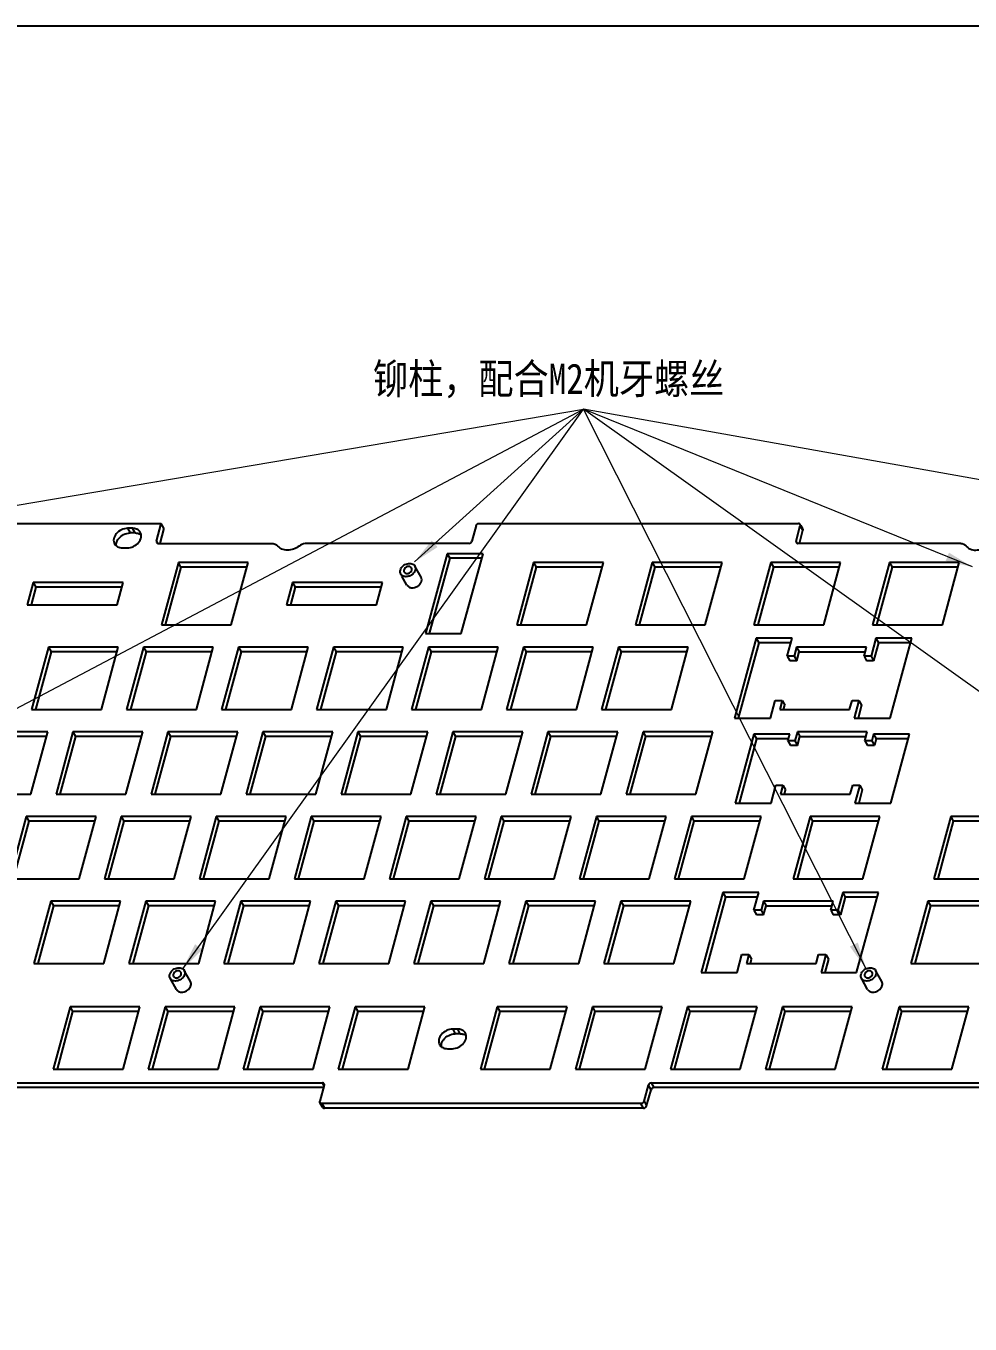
# Model space of a CAD drawing. Header units: millimetres. Extents: x 2158 to 4802, y -120 to 609.
# Drawn here: x 3000.3 to 3174.7, y 369.4 to 609 of the extents above; entities that cross this region are included whole.
import ezdxf

# ---------------------------------------------------------------- set-up
doc = ezdxf.new("R2010")
doc.units = ezdxf.units.MM
doc.header["$LTSCALE"] = 30.734
doc.layers.get('0').update_dxf_attribs({"linetype": 'CONTINUOUS'})
doc.layers.add('dim', color=82, linetype='CONTINUOUS', lineweight=9)
doc.styles.get("Standard").update_dxf_attribs({"font": 'txt', "width": 0.85})
doc.dimstyles.new('YanXiu', dxfattribs={"dimscale": 2.5, "dimtxt": 3, "dimasz": 2, "dimexe": 0.66, "dimexo": 0.66, "dimgap": 0.66, "dimtad": 0, "dimdsep": 46, "dimtxsty": 'STANDARD', "dimcen": 0, "dimclrd": 3, "dimclre": 6, "dimclrt": 3, "dimazin": 2, "dimtm": 1e-09, "dimtfac": 1, "dimtofl": 0, "dimtmove": 0, "dimatfit": 3, "dimfxl": 1, "dimlwd": 5, "dimlwe": 5, "dimarcsym": 0})

msp = doc.modelspace()

# ---------------------------------------------------------------- linework, layer by layer
at = {"linetype": 'Continuous'}
for p, q in [((2956.91148, 517.21895), (3025.31408, 517.21895)), ((3019.08216, 516.31666), (3019.5613, 515.45868)), ((3020.00323, 516.31666), (3019.08216, 516.31666)), ((3020.48236, 515.45868), (3019.5613, 515.45868)), ((3020.48236, 515.45868), (3020.00323, 516.31666)), ((3024.42311, 513.9379), (3025.31408, 517.21895)), ((3025.79322, 516.36097), (3025.02386, 513.52777)), ((3025.79322, 516.36097), (3025.31408, 517.21895)), ((3083.44861, 516.80882), (3082.66901, 513.9379)), ((3084.02051, 517.21895), (3142.96841, 517.21895)), ((3142.53797, 513.9379), (3143.31757, 516.80882)), ((3143.14142, 513.5377), (3143.79671, 515.95084)), ((3143.79671, 515.95084), (3143.31757, 516.80882)), ((3143.77272, 516.19463), (3143.40306, 516.85656)), ((3024.42311, 513.9379), (3024.63207, 513.56371)), ((3024.77227, 513.52777), (3045.64759, 513.52777)), ((3082.09711, 513.52777), (3052.22502, 513.52777)), ((3142.74705, 513.56351), (3142.53797, 513.9379)), ((3172.95873, 513.52777), (3142.88713, 513.52777)), ((3018.1021, 512.70751), (3019.02316, 512.70751)), ((3078.08951, 511.63432), (3074.08015, 496.86959)), ((3078.56865, 510.77633), (3074.79227, 496.86959)), ((3078.08951, 511.63432), (3078.56865, 510.77633)), ((3084.72115, 511.63432), (3078.08951, 511.63432)), ((3084.48816, 510.77633), (3078.56865, 510.77633)), ((3080.71179, 496.86959), (3084.72115, 511.63432)), ((3028.45937, 509.99379), (3025.34098, 498.51011)), ((3028.9385, 509.13581), (3026.0531, 498.51011)), ((3028.9385, 509.13581), (3028.45937, 509.99379)), ((3041.35422, 509.99379), (3028.45937, 509.99379)), ((3041.12124, 509.13581), (3028.9385, 509.13581)), ((3038.23583, 498.51011), (3041.35422, 509.99379)), ((3073.29881, 507.28702), (3072.14888, 509.34617)), ((3094.07115, 509.99379), (3090.95276, 498.51011)), ((3094.55029, 509.13581), (3091.66488, 498.51011)), ((3094.07115, 509.99379), (3094.55029, 509.13581)), ((3106.966, 509.99379), (3094.07115, 509.99379)), ((3106.73302, 509.13581), (3094.55029, 509.13581)), ((3103.84761, 498.51011), (3106.966, 509.99379)), ((3115.97398, 509.99379), (3112.85559, 498.51011)), ((3116.45312, 509.13581), (3113.56771, 498.51011)), ((3115.97398, 509.99379), (3116.45312, 509.13581)), ((3128.86883, 509.99379), (3115.97398, 509.99379)), ((3128.63585, 509.13581), (3116.45312, 509.13581)), ((3125.75044, 498.51011), (3128.86883, 509.99379)), ((3137.87681, 509.99379), (3134.75842, 498.51011)), ((3138.35595, 509.13581), (3135.47054, 498.51011)), ((3150.77166, 509.99379), (3137.87681, 509.99379)), ((3137.87681, 509.99379), (3138.35595, 509.13581)), ((3150.53868, 509.13581), (3138.35595, 509.13581)), ((3147.65327, 498.51011), (3150.77166, 509.99379)), ((3159.77964, 509.99379), (3156.66125, 498.51011)), ((3160.25878, 509.13581), (3157.37337, 498.51011)), ((3172.67449, 509.99379), (3159.77964, 509.99379)), ((3159.77964, 509.99379), (3160.25878, 509.13581)), ((3172.44151, 509.13581), (3160.25878, 509.13581)), ((3169.5561, 498.51011), (3172.67449, 509.99379)), ((3001.66732, 506.30261), (3000.55361, 502.20129)), ((3001.66732, 506.30261), (3002.14646, 505.44463)), ((3018.24642, 506.30261), (3001.66732, 506.30261)), ((3017.13271, 502.20129), (3018.24642, 506.30261)), ((3049.56249, 506.30261), (3048.44878, 502.20129)), ((3049.56249, 506.30261), (3050.04163, 505.44463)), ((3066.14159, 506.30261), (3049.56249, 506.30261)), ((3065.02788, 502.20129), (3066.14159, 506.30261)), ((3070.67956, 505.8243), (3069.74416, 507.4993)), ((3070.67901, 505.82536), (3070.99683, 505.49752)), ((3002.14646, 505.44463), (3001.26573, 502.20129)), ((3018.01343, 505.44463), (3002.14646, 505.44463)), ((3050.04163, 505.44463), (3049.1609, 502.20129)), ((3065.9086, 505.44463), (3050.04163, 505.44463)), ((3000.55361, 502.20129), (3017.13271, 502.20129)), ((3048.44878, 502.20129), (3065.02788, 502.20129)), ((3025.34098, 498.51011), (3038.23583, 498.51011)), ((3090.95276, 498.51011), (3103.84761, 498.51011)), ((3112.85559, 498.51011), (3125.75044, 498.51011)), ((3134.75842, 498.51011), (3147.65327, 498.51011)), ((3156.66125, 498.51011), (3169.5561, 498.51011)), ((3074.08015, 496.86959), (3080.71179, 496.86959)), ((3135.17051, 496.00831), (3131.16115, 481.24358)), ((3141.80215, 496.00831), (3135.17051, 496.00831)), ((3135.17051, 496.00831), (3135.64965, 495.15033)), ((3140.91118, 492.72726), (3141.80215, 496.00831)), ((3157.27597, 496.00831), (3156.385, 492.72726)), ((3163.90761, 496.00831), (3157.27597, 496.00831)), ((3157.27597, 496.00831), (3157.75511, 495.15033)), ((3159.89825, 481.24358), (3163.90761, 496.00831)), ((3004.46858, 494.36779), (3001.35019, 482.88411)), ((3004.46858, 494.36779), (3004.94772, 493.50981)), ((3017.36343, 494.36779), (3004.46858, 494.36779)), ((3014.24504, 482.88411), (3017.36343, 494.36779)), ((3022.01479, 494.36779), (3018.8964, 482.88411)), ((3022.01479, 494.36779), (3022.49393, 493.50981)), ((3034.90965, 494.36779), (3022.01479, 494.36779)), ((3031.79125, 482.88411), (3034.90965, 494.36779)), ((3039.561, 494.36779), (3036.44261, 482.88411)), ((3039.561, 494.36779), (3040.04014, 493.50981)), ((3052.45586, 494.36779), (3039.561, 494.36779)), ((3049.33747, 482.88411), (3052.45586, 494.36779)), ((3057.10722, 494.36779), (3053.98882, 482.88411)), ((3057.10722, 494.36779), (3057.58635, 493.50981)), ((3070.00207, 494.36779), (3057.10722, 494.36779)), ((3066.88368, 482.88411), (3070.00207, 494.36779)), ((3074.65343, 494.36779), (3071.53504, 482.88411)), ((3074.65343, 494.36779), (3075.13257, 493.50981)), ((3087.54828, 494.36779), (3074.65343, 494.36779)), ((3084.42989, 482.88411), (3087.54828, 494.36779)), ((3092.19964, 494.36779), (3089.08125, 482.88411)), ((3092.19964, 494.36779), (3092.67878, 493.50981)), ((3105.09449, 494.36779), (3092.19964, 494.36779)), ((3101.9761, 482.88411), (3105.09449, 494.36779)), ((3109.74585, 494.36779), (3106.62746, 482.88411)), ((3122.64071, 494.36779), (3109.74585, 494.36779)), ((3109.74585, 494.36779), (3110.22499, 493.50981)), ((3119.52231, 482.88411), (3122.64071, 494.36779)), ((3135.64965, 495.15033), (3131.87327, 481.24358)), ((3141.56916, 495.15033), (3135.64965, 495.15033)), ((3142.64615, 494.36779), (3142.20067, 492.72726)), ((3155.541, 494.36779), (3142.64615, 494.36779)), ((3142.64615, 494.36779), (3143.12529, 493.50981)), ((3155.09552, 492.72726), (3155.541, 494.36779)), ((3157.75511, 495.15033), (3156.86414, 491.86928)), ((3163.67463, 495.15033), (3157.75511, 495.15033)), ((3004.94772, 493.50981), (3002.06231, 482.88411)), ((3017.13045, 493.50981), (3004.94772, 493.50981)), ((3022.49393, 493.50981), (3019.60852, 482.88411)), ((3034.67666, 493.50981), (3022.49393, 493.50981)), ((3040.04014, 493.50981), (3037.15473, 482.88411)), ((3052.22287, 493.50981), (3040.04014, 493.50981)), ((3057.58635, 493.50981), (3054.70095, 482.88411)), ((3069.76908, 493.50981), (3057.58635, 493.50981)), ((3075.13257, 493.50981), (3072.24716, 482.88411)), ((3087.3153, 493.50981), (3075.13257, 493.50981)), ((3092.67878, 493.50981), (3089.79337, 482.88411)), ((3104.86151, 493.50981), (3092.67878, 493.50981)), ((3110.22499, 493.50981), (3107.33958, 482.88411)), ((3122.40772, 493.50981), (3110.22499, 493.50981)), ((3142.20067, 492.72726), (3140.91118, 492.72726)), ((3140.91118, 492.72726), (3141.39032, 491.86928)), ((3142.6798, 491.86928), (3141.39032, 491.86928)), ((3142.20067, 492.72726), (3142.6798, 491.86928)), ((3142.6798, 491.86928), (3143.12529, 493.50981)), ((3143.12529, 493.50981), (3155.30802, 493.50981)), ((3156.385, 492.72726), (3155.09552, 492.72726)), ((3155.09552, 492.72726), (3155.57466, 491.86928)), ((3156.86414, 491.86928), (3155.57466, 491.86928)), ((3156.385, 492.72726), (3156.86414, 491.86928)), ((3137.79279, 481.24358), (3138.68376, 484.52463)), ((3138.68376, 484.52463), (3139.97324, 484.52463)), ((3139.97324, 484.52463), (3139.52776, 482.88411)), ((3139.97324, 484.52463), (3140.45238, 483.66665)), ((3152.42261, 482.88411), (3152.8681, 484.52463)), ((3152.8681, 484.52463), (3154.15758, 484.52463)), ((3154.15758, 484.52463), (3153.26661, 481.24358)), ((3154.15758, 484.52463), (3154.63672, 483.66665)), ((3001.35019, 482.88411), (3014.24504, 482.88411)), ((3018.8964, 482.88411), (3031.79125, 482.88411)), ((3036.44261, 482.88411), (3049.33747, 482.88411)), ((3053.98882, 482.88411), (3066.88368, 482.88411)), ((3071.53504, 482.88411), (3084.42989, 482.88411)), ((3089.08125, 482.88411), (3101.9761, 482.88411)), ((3106.62746, 482.88411), (3119.52231, 482.88411)), ((3139.52776, 482.88411), (3152.42261, 482.88411)), ((3140.23988, 482.88411), (3140.45238, 483.66665)), ((3154.63672, 483.66665), (3153.97874, 481.24358)), ((3131.16115, 481.24358), (3137.79279, 481.24358)), ((3153.26661, 481.24358), (3159.89825, 481.24358)), ((3004.34248, 478.74178), (2991.44763, 478.74178)), ((3004.1095, 477.8838), (2991.92677, 477.8838)), ((3001.22409, 467.25811), (3004.34248, 478.74178)), ((3008.99384, 478.74178), (3005.87545, 467.25811)), ((3009.47298, 477.8838), (3006.58757, 467.25811)), ((3008.99384, 478.74178), (3009.47298, 477.8838)), ((3021.88869, 478.74178), (3008.99384, 478.74178)), ((3021.65571, 477.8838), (3009.47298, 477.8838)), ((3018.7703, 467.25811), (3021.88869, 478.74178)), ((3026.54005, 478.74178), (3023.42166, 467.25811)), ((3027.01919, 477.8838), (3024.13378, 467.25811)), ((3026.54005, 478.74178), (3027.01919, 477.8838)), ((3039.43491, 478.74178), (3026.54005, 478.74178)), ((3039.20192, 477.8838), (3027.01919, 477.8838)), ((3036.31651, 467.25811), (3039.43491, 478.74178)), ((3044.08626, 478.74178), (3040.96787, 467.25811)), ((3044.5654, 477.8838), (3041.68, 467.25811)), ((3044.08626, 478.74178), (3044.5654, 477.8838)), ((3056.98112, 478.74178), (3044.08626, 478.74178)), ((3056.74813, 477.8838), (3044.5654, 477.8838)), ((3053.86273, 467.25811), (3056.98112, 478.74178)), ((3061.63248, 478.74178), (3058.51408, 467.25811)), ((3062.11161, 477.8838), (3059.22621, 467.25811)), ((3061.63248, 478.74178), (3062.11161, 477.8838)), ((3074.52733, 478.74178), (3061.63248, 478.74178)), ((3074.29435, 477.8838), (3062.11161, 477.8838)), ((3071.40894, 467.25811), (3074.52733, 478.74178)), ((3079.17869, 478.74178), (3076.0603, 467.25811)), ((3079.65783, 477.8838), (3076.77242, 467.25811)), ((3079.17869, 478.74178), (3079.65783, 477.8838)), ((3092.07354, 478.74178), (3079.17869, 478.74178)), ((3091.84056, 477.8838), (3079.65783, 477.8838)), ((3088.95515, 467.25811), (3092.07354, 478.74178)), ((3096.7249, 478.74178), (3093.60651, 467.25811)), ((3097.20404, 477.8838), (3094.31863, 467.25811)), ((3109.61975, 478.74178), (3096.7249, 478.74178)), ((3096.7249, 478.74178), (3097.20404, 477.8838)), ((3109.38677, 477.8838), (3097.20404, 477.8838)), ((3106.50136, 467.25811), (3109.61975, 478.74178)), ((3114.27111, 478.74178), (3111.15272, 467.25811)), ((3114.75025, 477.8838), (3111.86484, 467.25811)), ((3127.16597, 478.74178), (3114.27111, 478.74178)), ((3114.27111, 478.74178), (3114.75025, 477.8838)), ((3126.93298, 477.8838), (3114.75025, 477.8838)), ((3124.04757, 467.25811), (3127.16597, 478.74178)), ((3134.74211, 478.31935), (3131.28961, 465.60528)), ((3135.22125, 477.46137), (3132.00173, 465.60528)), ((3141.37375, 478.31935), (3134.74211, 478.31935)), ((3134.74211, 478.31935), (3135.22125, 477.46137)), ((3141.14077, 477.46137), (3135.22125, 477.46137)), ((3141.03964, 477.08895), (3141.37375, 478.31935)), ((3142.32912, 477.08895), (3141.03964, 477.08895)), ((3141.03964, 477.08895), (3141.51878, 476.23097)), ((3142.77795, 478.74178), (3142.32912, 477.08895)), ((3142.32912, 477.08895), (3142.80826, 476.23097)), ((3155.6728, 478.74178), (3142.77795, 478.74178)), ((3142.77795, 478.74178), (3143.25709, 477.8838)), ((3142.80826, 476.23097), (3143.25709, 477.8838)), ((3143.25709, 477.8838), (3155.43982, 477.8838)), ((3155.22398, 477.08895), (3155.6728, 478.74178)), ((3156.51346, 477.08895), (3155.22398, 477.08895)), ((3155.22398, 477.08895), (3155.70312, 476.23097)), ((3156.84758, 478.31935), (3156.51346, 477.08895)), ((3156.51346, 477.08895), (3156.9926, 476.23097)), ((3163.47922, 478.31935), (3156.84758, 478.31935)), ((3156.84758, 478.31935), (3157.32671, 477.46137)), ((3157.32671, 477.46137), (3156.9926, 476.23097)), ((3163.24623, 477.46137), (3157.32671, 477.46137)), ((3160.02671, 465.60528), (3163.47922, 478.31935)), ((3142.80826, 476.23097), (3141.51878, 476.23097)), ((3156.9926, 476.23097), (3155.70312, 476.23097)), ((2988.32924, 467.25811), (3001.22409, 467.25811)), ((3005.87545, 467.25811), (3018.7703, 467.25811)), ((3023.42166, 467.25811), (3036.31651, 467.25811)), ((3040.96787, 467.25811), (3053.86273, 467.25811)), ((3058.51408, 467.25811), (3071.40894, 467.25811)), ((3076.0603, 467.25811), (3088.95515, 467.25811)), ((3093.60651, 467.25811), (3106.50136, 467.25811)), ((3111.15272, 467.25811), (3124.04757, 467.25811)), ((3137.92125, 465.60528), (3138.81222, 468.88633)), ((3138.81222, 468.88633), (3140.1017, 468.88633)), ((3140.1017, 468.88633), (3139.65956, 467.25811)), ((3139.65956, 467.25811), (3152.55441, 467.25811)), ((3140.1017, 468.88633), (3140.58084, 468.02835)), ((3140.37168, 467.25811), (3140.58084, 468.02835)), ((3152.55441, 467.25811), (3152.99656, 468.88633)), ((3152.99656, 468.88633), (3154.28604, 468.88633)), ((3154.28604, 468.88633), (3153.39507, 465.60528)), ((3154.76518, 468.02835), (3154.10719, 465.60528)), ((3154.28604, 468.88633), (3154.76518, 468.02835)), ((3131.28961, 465.60528), (3137.92125, 465.60528)), ((3153.39507, 465.60528), (3160.02671, 465.60528)), ((3000.37556, 463.11578), (2997.25717, 451.6321)), ((3000.37556, 463.11578), (3000.8547, 462.2578)), ((3013.27041, 463.11578), (3000.37556, 463.11578)), ((3010.15202, 451.6321), (3013.27041, 463.11578)), ((3017.92177, 463.11578), (3014.80338, 451.6321)), ((3017.92177, 463.11578), (3018.40091, 462.2578)), ((3030.81663, 463.11578), (3017.92177, 463.11578)), ((3027.69824, 451.6321), (3030.81663, 463.11578)), ((3035.46798, 463.11578), (3032.34959, 451.6321)), ((3035.46798, 463.11578), (3035.94712, 462.2578)), ((3048.36284, 463.11578), (3035.46798, 463.11578)), ((3045.24445, 451.6321), (3048.36284, 463.11578)), ((3053.0142, 463.11578), (3049.89581, 451.6321)), ((3053.0142, 463.11578), (3053.49333, 462.2578)), ((3065.90905, 463.11578), (3053.0142, 463.11578)), ((3062.79066, 451.6321), (3065.90905, 463.11578)), ((3070.56041, 463.11578), (3067.44202, 451.6321)), ((3070.56041, 463.11578), (3071.03955, 462.2578)), ((3083.45526, 463.11578), (3070.56041, 463.11578)), ((3080.33687, 451.6321), (3083.45526, 463.11578)), ((3088.10662, 463.11578), (3084.98823, 451.6321)), ((3101.00147, 463.11578), (3088.10662, 463.11578)), ((3088.10662, 463.11578), (3088.58576, 462.2578)), ((3097.88308, 451.6321), (3101.00147, 463.11578)), ((3105.65283, 463.11578), (3102.53444, 451.6321)), ((3118.54769, 463.11578), (3105.65283, 463.11578)), ((3105.65283, 463.11578), (3106.13197, 462.2578)), ((3115.42929, 451.6321), (3118.54769, 463.11578)), ((3123.19904, 463.11578), (3120.08065, 451.6321)), ((3136.0939, 463.11578), (3123.19904, 463.11578)), ((3123.19904, 463.11578), (3123.67818, 462.2578)), ((3132.97551, 451.6321), (3136.0939, 463.11578)), ((3145.1203, 463.11578), (3142.0019, 451.6321)), ((3158.01515, 463.11578), (3145.1203, 463.11578)), ((3145.1203, 463.11578), (3145.59943, 462.2578)), ((3154.89676, 451.6321), (3158.01515, 463.11578)), ((3171.09882, 463.11578), (3167.98043, 451.6321)), ((3183.99368, 463.11578), (3171.09882, 463.11578)), ((3171.09882, 463.11578), (3171.57796, 462.2578)), ((3000.8547, 462.2578), (2997.96929, 451.6321)), ((3013.03743, 462.2578), (3000.8547, 462.2578)), ((3018.40091, 462.2578), (3015.5155, 451.6321)), ((3030.58364, 462.2578), (3018.40091, 462.2578)), ((3035.94712, 462.2578), (3033.06172, 451.6321)), ((3048.12985, 462.2578), (3035.94712, 462.2578)), ((3053.49333, 462.2578), (3050.60793, 451.6321)), ((3065.67607, 462.2578), (3053.49333, 462.2578)), ((3071.03955, 462.2578), (3068.15414, 451.6321)), ((3083.22228, 462.2578), (3071.03955, 462.2578)), ((3088.58576, 462.2578), (3085.70035, 451.6321)), ((3100.76849, 462.2578), (3088.58576, 462.2578)), ((3106.13197, 462.2578), (3103.24656, 451.6321)), ((3118.3147, 462.2578), (3106.13197, 462.2578)), ((3123.67818, 462.2578), (3120.79278, 451.6321)), ((3135.86091, 462.2578), (3123.67818, 462.2578)), ((3145.59943, 462.2578), (3142.71403, 451.6321)), ((3157.78217, 462.2578), (3145.59943, 462.2578)), ((3171.57796, 462.2578), (3168.69255, 451.6321)), ((3183.76069, 462.2578), (3171.57796, 462.2578)), ((2997.25717, 451.6321), (3010.15202, 451.6321)), ((3014.80338, 451.6321), (3027.69824, 451.6321)), ((3032.34959, 451.6321), (3045.24445, 451.6321)), ((3049.89581, 451.6321), (3062.79066, 451.6321)), ((3067.44202, 451.6321), (3080.33687, 451.6321)), ((3084.98823, 451.6321), (3097.88308, 451.6321)), ((3102.53444, 451.6321), (3115.42929, 451.6321)), ((3120.08065, 451.6321), (3132.97551, 451.6321)), ((3142.0019, 451.6321), (3154.89676, 451.6321)), ((3167.98043, 451.6321), (3180.87528, 451.6321)), ((3129.02304, 449.118), (3125.01367, 434.35327)), ((3129.50217, 448.26002), (3125.7258, 434.35327)), ((3135.65467, 449.118), (3129.02304, 449.118)), ((3129.02304, 449.118), (3129.50217, 448.26002)), ((3135.42169, 448.26002), (3129.50217, 448.26002)), ((3134.76371, 445.83695), (3135.65467, 449.118)), ((3151.15462, 449.118), (3150.26365, 445.83695)), ((3151.63376, 448.26002), (3150.74279, 444.97897)), ((3157.73402, 449.118), (3151.15462, 449.118)), ((3151.15462, 449.118), (3151.63376, 448.26002)), ((3157.50103, 448.26002), (3151.63376, 448.26002)), ((3153.72466, 434.35327), (3157.73402, 449.118)), ((3004.90082, 447.48978), (3001.78243, 436.0061)), ((3005.37996, 446.6318), (3002.49455, 436.0061)), ((3004.90082, 447.48978), (3005.37996, 446.6318)), ((3017.79568, 447.48978), (3004.90082, 447.48978)), ((3017.56269, 446.6318), (3005.37996, 446.6318)), ((3014.67728, 436.0061), (3017.79568, 447.48978)), ((3022.44703, 447.48978), (3019.32864, 436.0061)), ((3022.92617, 446.6318), (3020.04076, 436.0061)), ((3022.44703, 447.48978), (3022.92617, 446.6318)), ((3035.34189, 447.48978), (3022.44703, 447.48978)), ((3035.1089, 446.6318), (3022.92617, 446.6318)), ((3032.2235, 436.0061), (3035.34189, 447.48978)), ((3039.99325, 447.48978), (3036.87485, 436.0061)), ((3040.47238, 446.6318), (3037.58698, 436.0061)), ((3039.99325, 447.48978), (3040.47238, 446.6318)), ((3052.8881, 447.48978), (3039.99325, 447.48978)), ((3052.65511, 446.6318), (3040.47238, 446.6318)), ((3049.76971, 436.0061), (3052.8881, 447.48978)), ((3057.53946, 447.48978), (3054.42107, 436.0061)), ((3058.0186, 446.6318), (3055.13319, 436.0061)), ((3057.53946, 447.48978), (3058.0186, 446.6318)), ((3070.43431, 447.48978), (3057.53946, 447.48978)), ((3070.20133, 446.6318), (3058.0186, 446.6318)), ((3067.31592, 436.0061), (3070.43431, 447.48978)), ((3075.08567, 447.48978), (3071.96728, 436.0061)), ((3075.56481, 446.6318), (3072.6794, 436.0061)), ((3075.08567, 447.48978), (3075.56481, 446.6318)), ((3087.98052, 447.48978), (3075.08567, 447.48978)), ((3087.74754, 446.6318), (3075.56481, 446.6318)), ((3084.86213, 436.0061), (3087.98052, 447.48978)), ((3092.63188, 447.48978), (3089.51349, 436.0061)), ((3093.11102, 446.6318), (3090.22561, 436.0061)), ((3105.52674, 447.48978), (3092.63188, 447.48978)), ((3092.63188, 447.48978), (3093.11102, 446.6318)), ((3105.29375, 446.6318), (3093.11102, 446.6318)), ((3102.40834, 436.0061), (3105.52674, 447.48978)), ((3110.17809, 447.48978), (3107.0597, 436.0061)), ((3110.65723, 446.6318), (3107.77182, 436.0061)), ((3123.07295, 447.48978), (3110.17809, 447.48978)), ((3110.17809, 447.48978), (3110.65723, 446.6318)), ((3122.83996, 446.6318), (3110.65723, 446.6318)), ((3119.95456, 436.0061), (3123.07295, 447.48978)), ((3136.06701, 445.83695), (3134.76371, 445.83695)), ((3134.76371, 445.83695), (3135.24284, 444.97897)), ((3136.51583, 447.48978), (3136.06701, 445.83695)), ((3136.06701, 445.83695), (3136.54614, 444.97897)), ((3149.38305, 447.48978), (3136.51583, 447.48978)), ((3136.51583, 447.48978), (3136.99497, 446.6318)), ((3136.54614, 444.97897), (3136.99497, 446.6318)), ((3136.99497, 446.6318), (3149.15007, 446.6318)), ((3148.93423, 445.83695), (3149.38305, 447.48978)), ((3150.26365, 445.83695), (3148.93423, 445.83695)), ((3148.93423, 445.83695), (3149.41337, 444.97897)), ((3150.26365, 445.83695), (3150.74279, 444.97897)), ((3166.85558, 447.48978), (3163.73719, 436.0061)), ((3167.33472, 446.6318), (3164.44931, 436.0061)), ((3179.75044, 447.48978), (3166.85558, 447.48978)), ((3166.85558, 447.48978), (3167.33472, 446.6318)), ((3179.51745, 446.6318), (3167.33472, 446.6318)), ((3136.54614, 444.97897), (3135.24284, 444.97897)), ((3150.74279, 444.97897), (3149.41337, 444.97897)), ((3131.64531, 434.35327), (3132.53628, 437.63432)), ((3132.53628, 437.63432), (3133.83958, 437.63432)), ((3133.83958, 437.63432), (3133.39744, 436.0061)), ((3133.83958, 437.63432), (3134.31872, 436.77634)), ((3134.10956, 436.0061), (3134.31872, 436.77634)), ((3146.26466, 436.0061), (3146.70681, 437.63432)), ((3146.70681, 437.63432), (3148.03623, 437.63432)), ((3148.03623, 437.63432), (3147.14526, 434.35327)), ((3148.51537, 436.77634), (3147.85738, 434.35327)), ((3148.03623, 437.63432), (3148.51537, 436.77634)), ((3001.78243, 436.0061), (3014.67728, 436.0061)), ((3019.32864, 436.0061), (3032.2235, 436.0061)), ((3030.70644, 432.6553), (3029.55651, 434.71445)), ((3036.87485, 436.0061), (3049.76971, 436.0061)), ((3054.42107, 436.0061), (3067.31592, 436.0061)), ((3071.96728, 436.0061), (3084.86213, 436.0061)), ((3089.51349, 436.0061), (3102.40834, 436.0061)), ((3107.0597, 436.0061), (3119.95456, 436.0061)), ((3125.01367, 434.35327), (3131.64531, 434.35327)), ((3133.39744, 436.0061), (3146.26466, 436.0061)), ((3147.14526, 434.35327), (3153.72466, 434.35327)), ((3158.3751, 432.6553), (3157.22517, 434.71445)), ((3163.73719, 436.0061), (3176.63204, 436.0061)), ((3028.0872, 431.19258), (3026.93726, 433.25173)), ((3155.75585, 431.19258), (3154.60592, 433.25173)), ((3008.46053, 427.96888), (3005.34214, 416.4852)), ((3008.93967, 427.1109), (3006.05426, 416.4852)), ((3008.46053, 427.96888), (3008.93967, 427.1109)), ((3021.35538, 427.96888), (3008.46053, 427.96888)), ((3021.1224, 427.1109), (3008.93967, 427.1109)), ((3018.23699, 416.4852), (3021.35538, 427.96888)), ((3026.00674, 427.96888), (3022.88835, 416.4852)), ((3026.48588, 427.1109), (3023.60047, 416.4852)), ((3026.00674, 427.96888), (3026.48588, 427.1109)), ((3038.9016, 427.96888), (3026.00674, 427.96888)), ((3038.66861, 427.1109), (3026.48588, 427.1109)), ((3035.7832, 416.4852), (3038.9016, 427.96888)), ((3043.55295, 427.96888), (3040.43456, 416.4852)), ((3044.03209, 427.1109), (3041.14669, 416.4852)), ((3043.55295, 427.96888), (3044.03209, 427.1109)), ((3056.44781, 427.96888), (3043.55295, 427.96888)), ((3056.21482, 427.1109), (3044.03209, 427.1109)), ((3053.32942, 416.4852), (3056.44781, 427.96888)), ((3061.09917, 427.96888), (3057.98077, 416.4852)), ((3061.5783, 427.1109), (3058.6929, 416.4852)), ((3061.09917, 427.96888), (3061.5783, 427.1109)), ((3073.99402, 427.96888), (3061.09917, 427.96888)), ((3073.76104, 427.1109), (3061.5783, 427.1109)), ((3070.87563, 416.4852), (3073.99402, 427.96888)), ((3087.36783, 427.96888), (3084.24943, 416.4852)), ((3087.84696, 427.1109), (3084.96156, 416.4852)), ((3100.26268, 427.96888), (3087.36783, 427.96888)), ((3087.36783, 427.96888), (3087.84696, 427.1109)), ((3100.02969, 427.1109), (3087.84696, 427.1109)), ((3097.14429, 416.4852), (3100.26268, 427.96888)), ((3104.91404, 427.96888), (3101.79565, 416.4852)), ((3105.39318, 427.1109), (3102.50777, 416.4852)), ((3117.80889, 427.96888), (3104.91404, 427.96888)), ((3104.91404, 427.96888), (3105.39318, 427.1109)), ((3117.57591, 427.1109), (3105.39318, 427.1109)), ((3114.6905, 416.4852), (3117.80889, 427.96888)), ((3122.46025, 427.96888), (3119.34186, 416.4852)), ((3122.93939, 427.1109), (3120.05398, 416.4852)), ((3135.3551, 427.96888), (3122.46025, 427.96888)), ((3122.46025, 427.96888), (3122.93939, 427.1109)), ((3135.12212, 427.1109), (3122.93939, 427.1109)), ((3132.23671, 416.4852), (3135.3551, 427.96888)), ((3140.00646, 427.96888), (3136.88807, 416.4852)), ((3140.4856, 427.1109), (3137.60019, 416.4852)), ((3152.90132, 427.96888), (3140.00646, 427.96888)), ((3140.00646, 427.96888), (3140.4856, 427.1109)), ((3152.66833, 427.1109), (3140.4856, 427.1109)), ((3149.78292, 416.4852), (3152.90132, 427.96888)), ((3161.55491, 427.96888), (3158.43652, 416.4852)), ((3162.03405, 427.1109), (3159.14864, 416.4852)), ((3174.44976, 427.96888), (3161.55491, 427.96888)), ((3161.55491, 427.96888), (3162.03405, 427.1109)), ((3174.21678, 427.1109), (3162.03405, 427.1109)), ((3171.33137, 416.4852), (3174.44976, 427.96888)), ((3080.04309, 423.87318), (3079.12202, 423.87318)), ((3079.12202, 423.87318), (3079.60116, 423.0152)), ((3080.52222, 423.0152), (3079.60116, 423.0152)), ((3080.52222, 423.0152), (3080.04309, 423.87318)), ((3078.14196, 420.26403), (3079.06302, 420.26403)), ((3005.34214, 416.4852), (3018.23699, 416.4852)), ((3022.88835, 416.4852), (3035.7832, 416.4852)), ((3040.43456, 416.4852), (3053.32942, 416.4852)), ((3057.98077, 416.4852), (3070.87563, 416.4852)), ((3084.24943, 416.4852), (3097.14429, 416.4852)), ((3101.79565, 416.4852), (3114.6905, 416.4852)), ((3119.34186, 416.4852), (3132.23671, 416.4852)), ((3136.88807, 416.4852), (3149.78292, 416.4852)), ((3158.43652, 416.4852), (3171.33137, 416.4852)), ((2980.21105, 413.95848), (3055.05908, 413.95848)), ((3055.28662, 413.1005), (2980.69019, 413.1005)), ((3055.40824, 413.54835), (3054.59373, 410.54888)), ((3055.36894, 413.40363), (3055.05908, 413.95848)), ((3114.4627, 410.54888), (3115.2772, 413.54835)), ((3114.94183, 409.6909), (3115.75634, 412.69037)), ((3115.75634, 412.69037), (3115.2772, 413.54835)), ((3115.8491, 413.95848), (3182.16964, 413.95848)), ((3116.32824, 413.1005), (3115.8491, 413.95848)), ((3182.39719, 413.1005), (3116.32824, 413.1005)), ((3055.09686, 409.44711), (3054.61772, 410.30509)), ((3054.94289, 410.13875), (3055.42203, 409.28077)), ((3113.89079, 410.13875), (3054.94289, 410.13875)), ((3114.36993, 409.28077), (3113.89079, 410.13875)), ((3114.4627, 410.54888), (3114.94183, 409.6909)), ((3114.36993, 409.28077), (3055.42203, 409.28077))]:
    msp.add_line(p, q, dxfattribs=at)
msp.add_lwpolyline([(2158.44946, 609.0399), (3480.31401, 609.0399), (3480.31401, -120.35237), (2158.44946, -120.35237)], close=True)
for centre, radius, start, end in [((3055.1373, 413.6544), 0.28282, 20.4936817, 28.9723777), ((3054.86474, 410.44288), 0.28291, 200.4098371, 208.9660583)]:
    msp.add_arc(centre, radius, start, end, dxfattribs=at)
for points, knots in [([(3019.08216, 516.31666), (3018.69326, 516.31666), (3017.90278, 516.11571), (3016.96714, 515.41298), (3016.51408, 514.56321), (3016.49406, 513.87891), (3016.59709, 513.57265), (3016.67198, 513.43866)], [0, 0, 0, 0, 1.166716701, 2.356129552, 3.430763542, 3.915008889, 4.375493412, 4.375493412, 4.375493412, 4.375493412]), ([(3017.38678, 514.34478), (3017.63603, 514.68304), (3018.30606, 515.23368), (3019.14591, 515.45868), (3019.5613, 515.45868)], [0, 0, 0, 0, 1.260508955, 2.506672759, 2.506672759, 2.506672759, 2.506672759]), ([(3019.02316, 512.70751), (3019.41206, 512.70751), (3020.20254, 512.90846), (3021.13819, 513.61119), (3021.59125, 514.46096), (3021.61126, 515.14526), (3021.50823, 515.45152), (3021.43334, 515.58551)], [0, 0, 0, 0, 1.166716701, 2.356129552, 3.430763542, 3.915008889, 4.375493412, 4.375493412, 4.375493412, 4.375493412]), ([(3020.93235, 516.08572), (3020.86619, 516.12402), (3020.57581, 516.26359), (3020.24804, 516.31666), (3020.00323, 516.31666)], [0, 0, 0, 0, 0.2293476499, 0.9637901538, 0.9637901538, 0.9637901538, 0.9637901538]), ([(3020.48236, 515.45868), (3020.54946, 515.45868), (3020.80719, 515.44704), (3021.06404, 515.38784), (3021.2398, 515.31328)], [0, 0, 0, 0, 0.2013013789, 0.7740653692, 0.7740653692, 0.7740653692, 0.7740653692]), ([(3021.43334, 515.58551), (3021.34732, 515.73942), (3021.18368, 515.92393), (3020.98538, 516.05503), (3020.93235, 516.08572)], [0, 0, 0, 0, 0.5289506919, 0.7127528213, 0.7127528213, 0.7127528213, 0.7127528213]), ([(3083.44861, 516.80882), (3083.48007, 516.92469), (3083.64702, 517.13298), (3083.89454, 517.21895), (3084.02051, 517.21895)], [0, 0, 0, 0, 0.3602025309, 0.7380960023, 0.7380960023, 0.7380960023, 0.7380960023]), ([(3143.18386, 517.16394), (3143.13661, 517.19204), (3143.06246, 517.21455), (3142.98803, 517.21895), (3142.96841, 517.21895)], [0, 0, 0, 0, 0.1649295662, 0.2237890263, 0.2237890263, 0.2237890263, 0.2237890263]), ([(3143.31757, 516.80882), (3143.32328, 516.82985), (3143.33845, 516.91092), (3143.32348, 516.99872), (3143.29408, 517.05183)], [0, 0, 0, 0, 0.065368749, 0.2474641841, 0.2474641841, 0.2474641841, 0.2474641841]), ([(3143.77322, 516.19385), (3143.80262, 516.14074), (3143.81759, 516.05294), (3143.80242, 515.97187), (3143.79671, 515.95084)], [0, 0, 0, 0, 0.182095435, 0.247464184, 0.247464184, 0.247464184, 0.247464184]), ([(3016.67198, 513.43866), (3016.7995, 513.21051), (3017.23941, 512.81249), (3017.80839, 512.70751), (3018.1021, 512.70751)], [0, 0, 0, 0, 0.784115178, 1.66524454, 1.66524454, 1.66524454, 1.66524454]), ([(3016.99394, 513.08401), (3016.98923, 513.13026), (3016.97936, 513.32161), (3017.00696, 513.51426), (3017.04493, 513.6541)], [0, 0, 0, 0, 0.1394799702, 0.574212664, 0.574212664, 0.574212664, 0.574212664]), ([(3017.04493, 513.6541), (3017.06119, 513.71397), (3017.1418, 513.95908), (3017.2707, 514.18725), (3017.38678, 514.34478)], [0, 0, 0, 0, 0.1861087984, 0.7731627038, 0.7731627038, 0.7731627038, 0.7731627038]), ([(3024.42311, 513.9379), (3024.41739, 513.91686), (3024.40224, 513.83574), (3024.41725, 513.74789), (3024.44669, 513.69477)], [0, 0, 0, 0, 0.0654042369, 0.2476044227, 0.2476044227, 0.2476044227, 0.2476044227]), ([(3024.55623, 513.58316), (3024.60356, 513.55488), (3024.67793, 513.5322), (3024.75258, 513.52777), (3024.77227, 513.52777)], [0, 0, 0, 0, 0.1654188936, 0.2244677095, 0.2244677095, 0.2244677095, 0.2244677095]), ([(3045.64759, 513.52777), (3045.8778, 513.52777), (3046.32162, 513.45603), (3046.69729, 513.19503), (3046.82944, 513.03566)], [0, 0, 0, 0, 0.690630589, 1.311734928, 1.311734928, 1.311734928, 1.311734928]), ([(3050.7759, 513.03566), (3050.45669, 512.80305), (3049.75799, 512.43857), (3048.63865, 512.23509), (3047.59208, 512.40514), (3047.02769, 512.79657), (3046.82944, 513.03566)], [0, 0, 0, 0, 1.184924599, 2.323317959, 3.359155592, 4.290924599, 4.290924599, 4.290924599, 4.290924599]), ([(3052.22502, 513.52777), (3052.10036, 513.52777), (3051.58603, 513.48153), (3051.09126, 513.26547), (3050.7759, 513.03566)], [0, 0, 0, 0, 0.373951312, 1.544583984, 1.544583984, 1.544583984, 1.544583984]), ([(3082.09711, 513.52777), (3082.22307, 513.52777), (3082.4706, 513.61374), (3082.63754, 513.82203), (3082.66901, 513.9379)], [0, 0, 0, 0, 0.3778847342, 0.7380970455, 0.7380970455, 0.7380970455, 0.7380970455]), ([(3142.53797, 513.9379), (3142.53226, 513.91687), (3142.5171, 513.83579), (3142.53207, 513.74797), (3142.56148, 513.69486)], [0, 0, 0, 0, 0.0653783673, 0.2475047169, 0.2475047169, 0.2475047169, 0.2475047169]), ([(3142.67179, 513.58272), (3142.71903, 513.55465), (3142.79314, 513.53216), (3142.86753, 513.52777), (3142.88713, 513.52777)], [0, 0, 0, 0, 0.1648406101, 0.2236659994, 0.2236659994, 0.2236659994, 0.2236659994]), ([(3172.95873, 513.52777), (3173.14408, 513.52777), (3173.50235, 513.46487), (3173.79431, 513.23818), (3173.89257, 513.1041)], [0, 0, 0, 0, 0.556041593, 1.05472508, 1.05472508, 1.05472508, 1.05472508]), ([(3173.89257, 513.1041), (3174.08428, 512.84253), (3174.66594, 512.41004), (3175.76675, 512.22942), (3176.9426, 512.45806), (3177.66917, 512.8615), (3177.99605, 513.11768)], [0, 0, 0, 0, 0.972904747, 2.059948175, 3.259488946, 4.505410742, 4.505410742, 4.505410742, 4.505410742]), ([(3069.52996, 507.88282), (3069.47086, 507.98837), (3069.39622, 508.23567), (3069.42386, 508.49034), (3069.45766, 508.61481)], [0, 0, 0, 0, 0.3628909957, 0.7498361495, 0.7498361495, 0.7498361495, 0.7498361495]), ([(3069.45766, 508.61481), (3069.53228, 508.88959), (3069.88717, 509.40767), (3070.56037, 509.77638), (3071.15427, 509.86495), (3071.57057, 509.81189), (3071.9224, 509.64055), (3072.09034, 509.45066), (3072.14838, 509.34699)], [0, 0, 0, 0, 0.854197218, 1.777824058, 2.22404535, 2.638243152, 3.017814056, 3.374253802, 3.374253802, 3.374253802, 3.374253802]), ([(3070.1024, 508.61481), (3070.09321, 508.58096), (3070.0687, 508.45079), (3070.09329, 508.30974), (3070.14082, 508.22473)], [0, 0, 0, 0, 0.1052228131, 0.3974047851, 0.3974047851, 0.3974047851, 0.3974047851]), ([(3071.53769, 509.00489), (3071.47502, 509.11698), (3071.21935, 509.29624), (3070.75414, 509.26844), (3070.33229, 509.03839), (3070.14223, 508.76147), (3070.1024, 508.61481)], [0, 0, 0, 0, 0.385266757, 0.839725798, 1.332425342, 1.788324887, 1.788324887, 1.788324887, 1.788324887]), ([(3070.14082, 508.22473), (3070.20349, 508.11264), (3070.45916, 507.93338), (3070.92437, 507.96118), (3071.34621, 508.19123), (3071.53628, 508.46816), (3071.5761, 508.61481)], [0, 0, 0, 0, 0.385266757, 0.839725798, 1.332425342, 1.788324888, 1.788324888, 1.788324888, 1.788324888]), ([(3072.22084, 508.61481), (3072.15966, 508.38949), (3071.89633, 507.95393), (3071.48803, 507.66347), (3071.25693, 507.55667)], [0, 0, 0, 0, 0.700441836, 1.464183603, 1.464183603, 1.464183603, 1.464183603]), ([(3071.5761, 508.61481), (3071.58529, 508.64866), (3071.60981, 508.77883), (3071.58522, 508.91988), (3071.53769, 509.00489)], [0, 0, 0, 0, 0.1052228131, 0.397404785, 0.397404785, 0.397404785, 0.397404785]), ([(3072.14838, 509.34699), (3072.20752, 509.24136), (3072.28219, 508.994), (3072.25464, 508.73925), (3072.22084, 508.61481)], [0, 0, 0, 0, 0.3631835913, 0.750035969, 0.750035969, 0.750035969, 0.750035969]), ([(3069.8469, 507.55667), (3069.81363, 507.57719), (3069.68868, 507.66476), (3069.58537, 507.78386), (3069.52996, 507.88282)], [0, 0, 0, 0, 0.1172531166, 0.4575085845, 0.4575085845, 0.4575085845, 0.4575085845]), ([(3070.26601, 507.40383), (3070.22769, 507.41027), (3070.08177, 507.44136), (3069.94081, 507.49873), (3069.8469, 507.55667)], [0, 0, 0, 0, 0.1165625597, 0.4476190437, 0.4476190437, 0.4476190437, 0.4476190437]), ([(3071.25693, 507.55667), (3071.17685, 507.51966), (3070.86247, 507.3992), (3070.51122, 507.36263), (3070.26601, 507.40383)], [0, 0, 0, 0, 0.264665185, 1.010611257, 1.010611257, 1.010611257, 1.010611257]), ([(3072.40687, 505.49752), (3072.59484, 505.58438), (3072.9369, 505.8122), (3073.29986, 506.27724), (3073.45368, 506.80331), (3073.37591, 507.14917), (3073.2981, 507.28822)], [0, 0, 0, 0, 0.621212856, 1.209401117, 1.737189272, 2.215209835, 2.215209835, 2.215209835, 2.215209835]), ([(3070.99683, 505.49752), (3071.18985, 505.37843), (3071.69007, 505.26666), (3072.17348, 505.38967), (3072.40687, 505.49752)], [0, 0, 0, 0, 0.680406654, 1.451697659, 1.451697659, 1.451697659, 1.451697659]), ([(3026.93776, 433.25091), (3026.87862, 433.35655), (3026.80396, 433.6039), (3026.8315, 433.85865), (3026.8653, 433.98309)], [0, 0, 0, 0, 0.3631835913, 0.750035969, 0.750035969, 0.750035969, 0.750035969]), ([(3026.8653, 433.98309), (3026.93991, 434.25787), (3027.2948, 434.77595), (3027.96801, 435.14466), (3028.5619, 435.23324), (3028.97821, 435.18017), (3029.33003, 435.00883), (3029.49797, 434.81894), (3029.55602, 434.71527)], [0, 0, 0, 0, 0.854197218, 1.777824058, 2.22404535, 2.638243153, 3.017814056, 3.374253802, 3.374253802, 3.374253802, 3.374253802]), ([(3029.62848, 433.98309), (3029.55386, 433.70831), (3029.19897, 433.19024), (3028.52577, 432.82152), (3027.93187, 432.73295), (3027.51557, 432.78601), (3027.16374, 432.95735), (3026.9958, 433.14724), (3026.93776, 433.25091)], [0, 0, 0, 0, 0.854197218, 1.777824058, 2.22404535, 2.638243153, 3.017814056, 3.374253802, 3.374253802, 3.374253802, 3.374253802]), ([(3027.51004, 433.98309), (3027.50085, 433.94924), (3027.47633, 433.81908), (3027.50092, 433.67802), (3027.54845, 433.59301)], [0, 0, 0, 0, 0.1052228131, 0.397404785, 0.397404785, 0.397404785, 0.397404785]), ([(3028.94533, 434.37317), (3028.88265, 434.48527), (3028.62698, 434.66452), (3028.16178, 434.63672), (3027.73993, 434.40667), (3027.54986, 434.12975), (3027.51004, 433.98309)], [0, 0, 0, 0, 0.385266757, 0.839725798, 1.332425342, 1.788324888, 1.788324888, 1.788324888, 1.788324888]), ([(3027.54845, 433.59301), (3027.61112, 433.48092), (3027.8668, 433.30166), (3028.332, 433.32946), (3028.75385, 433.55952), (3028.94391, 433.83644), (3028.98374, 433.98309)], [0, 0, 0, 0, 0.385266757, 0.839725798, 1.332425342, 1.788324888, 1.788324888, 1.788324888, 1.788324888]), ([(3028.98374, 433.98309), (3028.99293, 434.01694), (3029.01745, 434.14711), (3028.99286, 434.28816), (3028.94533, 434.37317)], [0, 0, 0, 0, 0.1052228131, 0.3974047851, 0.3974047851, 0.3974047851, 0.3974047851]), ([(3029.55602, 434.71527), (3029.61516, 434.60964), (3029.68982, 434.36228), (3029.66227, 434.10754), (3029.62848, 433.98309)], [0, 0, 0, 0, 0.3631835913, 0.7500359691, 0.7500359691, 0.7500359691, 0.7500359691]), ([(3154.60641, 433.25091), (3154.54727, 433.35655), (3154.47261, 433.6039), (3154.50016, 433.85865), (3154.53395, 433.98309)], [0, 0, 0, 0, 0.3631835912, 0.750035969, 0.750035969, 0.750035969, 0.750035969]), ([(3154.53395, 433.98309), (3154.60857, 434.25787), (3154.96346, 434.77595), (3155.63666, 435.14466), (3156.23056, 435.23324), (3156.64686, 435.18017), (3156.99869, 435.00883), (3157.16663, 434.81894), (3157.22467, 434.71527)], [0, 0, 0, 0, 0.854197218, 1.777824058, 2.22404535, 2.638243153, 3.017814056, 3.374253802, 3.374253802, 3.374253802, 3.374253802]), ([(3157.29713, 433.98309), (3157.22252, 433.70831), (3156.86763, 433.19024), (3156.19442, 432.82152), (3155.60053, 432.73295), (3155.18422, 432.78601), (3154.8324, 432.95735), (3154.66446, 433.14724), (3154.60641, 433.25091)], [0, 0, 0, 0, 0.854197218, 1.777824058, 2.22404535, 2.638243153, 3.017814056, 3.374253802, 3.374253802, 3.374253802, 3.374253802]), ([(3155.17869, 433.98309), (3155.1695, 433.94924), (3155.14498, 433.81908), (3155.16957, 433.67802), (3155.2171, 433.59301)], [0, 0, 0, 0, 0.1052228131, 0.397404785, 0.397404785, 0.397404785, 0.397404785]), ([(3156.61401, 434.37311), (3156.55134, 434.48523), (3156.29567, 434.6645), (3155.83046, 434.63673), (3155.40859, 434.40669), (3155.21852, 434.12975), (3155.17869, 433.98309)], [0, 0, 0, 0, 0.385328971, 0.839722726, 1.33246573, 1.788379329, 1.788379329, 1.788379329, 1.788379329]), ([(3155.2171, 433.59301), (3155.27978, 433.48092), (3155.53545, 433.30166), (3156.00065, 433.32946), (3156.4225, 433.55952), (3156.61257, 433.83644), (3156.65239, 433.98309)], [0, 0, 0, 0, 0.385266757, 0.839725798, 1.332425342, 1.788324887, 1.788324887, 1.788324887, 1.788324887]), ([(3156.65239, 433.98309), (3156.66158, 434.01693), (3156.68609, 434.14708), (3156.66152, 434.28811), (3156.61401, 434.37311)], [0, 0, 0, 0, 0.1051954145, 0.3973365639, 0.3973365639, 0.3973365639, 0.3973365639]), ([(3157.22467, 434.71527), (3157.28381, 434.60964), (3157.35848, 434.36228), (3157.33093, 434.10754), (3157.29713, 433.98309)], [0, 0, 0, 0, 0.3631835912, 0.7500359691, 0.7500359691, 0.7500359691, 0.7500359691]), ([(3028.08767, 431.19178), (3028.14571, 431.08812), (3028.31362, 430.89824), (3028.66541, 430.7269), (3029.08169, 430.67379), (3029.6756, 430.76232), (3030.34885, 431.13104), (3030.70379, 431.64913), (3030.77841, 431.92394)], [0, 0, 0, 0, 0.356398593, 0.735943214, 1.150128266, 1.596329962, 2.520007227, 3.374277304, 3.374277304, 3.374277304, 3.374277304]), ([(3030.77841, 431.92394), (3030.8122, 432.04839), (3030.83976, 432.30313), (3030.7651, 432.55047), (3030.70597, 432.6561)], [0, 0, 0, 0, 0.3868601259, 0.750013168, 0.750013168, 0.750013168, 0.750013168]), ([(3155.75633, 431.19178), (3155.81436, 431.08812), (3155.98227, 430.89824), (3156.33406, 430.7269), (3156.75034, 430.67379), (3157.34426, 430.76232), (3158.0175, 431.13104), (3158.37244, 431.64913), (3158.44706, 431.92394)], [0, 0, 0, 0, 0.356398593, 0.735943214, 1.150128266, 1.596329962, 2.520007227, 3.374277304, 3.374277304, 3.374277304, 3.374277304]), ([(3158.44706, 431.92394), (3158.48086, 432.04839), (3158.50841, 432.30313), (3158.43375, 432.55047), (3158.37462, 432.6561)], [0, 0, 0, 0, 0.3868601259, 0.750013168, 0.750013168, 0.750013168, 0.750013168]), ([(3079.12202, 423.87318), (3078.73312, 423.87318), (3077.94264, 423.67223), (3077.007, 422.9695), (3076.55394, 422.11973), (3076.53392, 421.43543), (3076.63695, 421.12917), (3076.71184, 420.99518)], [0, 0, 0, 0, 1.166716701, 2.356129552, 3.430763542, 3.915008889, 4.375493412, 4.375493412, 4.375493412, 4.375493412]), ([(3077.08479, 421.21062), (3077.10105, 421.27049), (3077.18166, 421.5156), (3077.31056, 421.74377), (3077.42664, 421.9013)], [0, 0, 0, 0, 0.1861087984, 0.7731627038, 0.7731627038, 0.7731627038, 0.7731627038]), ([(3077.42664, 421.9013), (3077.67589, 422.23956), (3078.34592, 422.7902), (3079.18577, 423.0152), (3079.60116, 423.0152)], [0, 0, 0, 0, 1.260508955, 2.506672759, 2.506672759, 2.506672759, 2.506672759]), ([(3079.06302, 420.26403), (3079.45192, 420.26403), (3080.2424, 420.46498), (3081.17805, 421.16771), (3081.63111, 422.01748), (3081.65112, 422.70178), (3081.54809, 423.00804), (3081.4732, 423.14203)], [0, 0, 0, 0, 1.166716701, 2.356129552, 3.430763542, 3.915008889, 4.375493412, 4.375493412, 4.375493412, 4.375493412]), ([(3080.97221, 423.64224), (3080.90605, 423.68054), (3080.61567, 423.82011), (3080.2879, 423.87318), (3080.04309, 423.87318)], [0, 0, 0, 0, 0.22934765, 0.9637901539, 0.9637901539, 0.9637901539, 0.9637901539]), ([(3080.52222, 423.0152), (3080.58932, 423.0152), (3080.84705, 423.00356), (3081.1039, 422.94436), (3081.27966, 422.8698)], [0, 0, 0, 0, 0.2013013789, 0.7740653693, 0.7740653693, 0.7740653693, 0.7740653693]), ([(3081.4732, 423.14203), (3081.38718, 423.29594), (3081.22354, 423.48045), (3081.02524, 423.61155), (3080.97221, 423.64224)], [0, 0, 0, 0, 0.5289506921, 0.7127528213, 0.7127528213, 0.7127528213, 0.7127528213]), ([(3076.71184, 420.99518), (3076.83936, 420.76703), (3077.27927, 420.36901), (3077.84825, 420.26403), (3078.14196, 420.26403)], [0, 0, 0, 0, 0.784115178, 1.66524454, 1.66524454, 1.66524454, 1.66524454]), ([(3077.0338, 420.64053), (3077.02909, 420.68678), (3077.01922, 420.87813), (3077.04682, 421.07078), (3077.08479, 421.21062)], [0, 0, 0, 0, 0.1394799703, 0.5742126641, 0.5742126641, 0.5742126641, 0.5742126641]), ([(3055.38473, 413.7914), (3055.35586, 413.84353), (3055.2556, 413.93434), (3055.12599, 413.95848), (3055.05908, 413.95848)], [0, 0, 0, 0, 0.1787847894, 0.379512206, 0.379512206, 0.379512206, 0.379512206]), ([(3115.8491, 413.95848), (3115.72314, 413.95848), (3115.47561, 413.87252), (3115.30867, 413.66423), (3115.2772, 413.54835)], [0, 0, 0, 0, 0.3778847342, 0.7380970455, 0.7380970455, 0.7380970455, 0.7380970455]), ([(3116.32824, 413.1005), (3116.20228, 413.1005), (3115.95475, 413.01454), (3115.78781, 412.80625), (3115.75634, 412.69037)], [0, 0, 0, 0, 0.3778847342, 0.7380970456, 0.7380970456, 0.7380970456, 0.7380970456]), ([(3054.94289, 410.13875), (3054.87597, 410.13875), (3054.74635, 410.1629), (3054.64609, 410.25373), (3054.61722, 410.30587)], [0, 0, 0, 0, 0.2007462732, 0.3795522466, 0.3795522466, 0.3795522466, 0.3795522466]), ([(3114.4627, 410.54888), (3114.43123, 410.43301), (3114.26429, 410.22472), (3114.01676, 410.13875), (3113.89079, 410.13875)], [0, 0, 0, 0, 0.3602025309, 0.7380960023, 0.7380960023, 0.7380960023, 0.7380960023]), ([(3055.09636, 409.44789), (3055.12523, 409.39575), (3055.22549, 409.30492), (3055.35511, 409.28077), (3055.42203, 409.28077)], [0, 0, 0, 0, 0.1788059734, 0.3795522466, 0.3795522466, 0.3795522466, 0.3795522466]), ([(3114.36993, 409.28077), (3114.4959, 409.28077), (3114.74343, 409.36674), (3114.91037, 409.57503), (3114.94183, 409.6909)], [0, 0, 0, 0, 0.3778934714, 0.7380960023, 0.7380960023, 0.7380960023, 0.7380960023])]:
    msp.add_open_spline(points, degree=3, knots=knots, dxfattribs=at)
for points in [[(3021.2398, 515.31328), (3021.36679, 515.2594), (3021.48813, 515.18833), (3021.59541, 515.1016)], [(3143.29408, 517.05183), (3143.2687, 517.09767), (3143.22891, 517.13715), (3143.18386, 517.16394)], [(3024.44669, 513.69477), (3024.47196, 513.64917), (3024.51148, 513.6099), (3024.55623, 513.58316)], [(3142.56148, 513.69486), (3142.58688, 513.64899), (3142.62671, 513.6095), (3142.67179, 513.58272)], [(3081.27966, 422.8698), (3081.40665, 422.81592), (3081.52799, 422.74484), (3081.63527, 422.65812)], [(3055.40824, 413.54835), (3055.42616, 413.61435), (3055.42616, 413.68936), (3055.40222, 413.75342)], [(3054.59959, 410.34422), (3054.5758, 410.40819), (3054.57585, 410.48302), (3054.59373, 410.54888)]]:
    msp.add_open_spline(points, degree=3, dxfattribs=at)

# ---------------------------------------------------------------- texts
at = {"insert": (3064.39109, 546.73246), "char_height": 5.6, "attachment_point": 1}
msp.add_mtext_dynamic_manual_height_columns('{\\fSimSun|b0|i0|c134|p2;\\C4;铆柱，配合M2机牙螺丝}', width=11.9400362, gutter_width=1, heights=[0], dxfattribs=at).dxf.set("width", 69.3905979)

# ---------------------------------------------------------------- leaders
at = {"layer": 'dim'}
for points in [[(2903.03731, 432.6561), (3103.29536, 538.29403)], [(2934.77158, 509.78006), (3103.29536, 538.29403)], [(3029.29581, 435.00347), (3103.29536, 538.29403)], [(3072.08262, 510.11365), (3103.29536, 538.29403)], [(3270.36954, 508.61481), (3103.29536, 538.29403)], [(3249.45856, 433.98309), (3103.29536, 538.29403)], [(3175.10607, 509.17714), (3103.29536, 538.29403)], [(3155.46157, 435.02481), (3103.29536, 538.29403)]]:
    msp.add_leader(points, dimstyle='YanXiu', override={"dimtxt": 2.5, "dimexe": 0.49975, "dimexo": 0.49975, "dimgap": 0.49975, "dimtad": 0}, dxfattribs=at)

doc.saveas('drawing.dxf')
